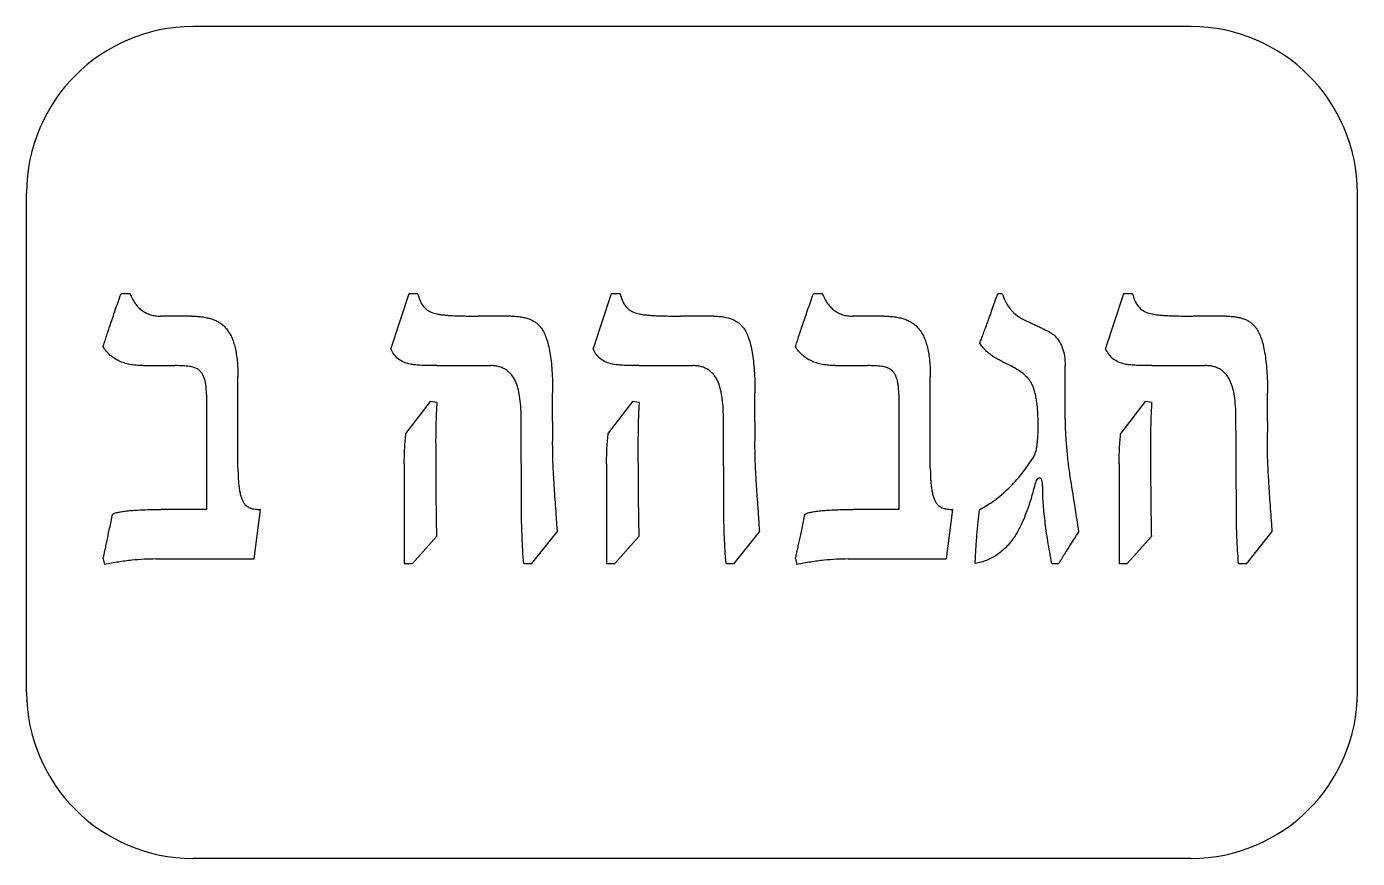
# Model space of a CAD drawing. Header units: inches. Extents: x -4 to 8.2, y -13.6 to 2.5.
# Drawn here: x 0.1 to 4.1, y -7.8 to -5.3 of the extents above; entities that cross this region are included whole.
import ezdxf

# ---------------------------------------------------------------- set-up
doc = ezdxf.new("R2010")
doc.units = ezdxf.units.IN
doc.header["$MEASUREMENT"] = 0

msp = doc.modelspace()

# ---------------------------------------------------------------- linework, layer by layer
at = {"color": 7, "linetype": 'Continuous', "lineweight": 25}
for p, q in [((3.6, -5.3), (0.6, -5.3)), ((0.1, -7.3), (0.1, -5.8)), ((4.1, -7.3), (4.1, -5.8)), ((0.4108, -6.1027), (0.3838, -6.1027)), ((1.2486, -6.1027), (1.1946, -6.2678)), ((1.2757, -6.1027), (1.2486, -6.1027)), ((1.8568, -6.1027), (1.8027, -6.2678)), ((1.8838, -6.1027), (1.8568, -6.1027)), ((2.4919, -6.1027), (2.4649, -6.1027)), ((3.0324, -6.1027), (3.0189, -6.1027)), ((3.3973, -6.1027), (3.3432, -6.2678)), ((3.4243, -6.1027), (3.3973, -6.1027)), ((0.5958, -6.1703), (0.5022, -6.1703)), ((1.5565, -6.1703), (1.4573, -6.1703)), ((2.1646, -6.1703), (2.0654, -6.1703)), ((2.6769, -6.1703), (2.5833, -6.1703)), ((3.7052, -6.1703), (3.6059, -6.1703)), ((0.4497, -6.3189), (0.5462, -6.3189)), ((1.3335, -6.3189), (1.4953, -6.3189)), ((1.9416, -6.3189), (2.1034, -6.3189)), ((2.5307, -6.3189), (2.6272, -6.3189)), ((3.2216, -6.48), (3.2216, -6.32)), ((3.4822, -6.3189), (3.6439, -6.3189)), ((0.7351, -6.6266), (0.7351, -6.3516)), ((2.8162, -6.6266), (2.8162, -6.3516)), ((0.6405, -6.4053), (0.6405, -6.7514)), ((1.313, -6.427), (1.24, -6.5216)), ((1.3331, -6.43), (1.313, -6.427)), ((1.6811, -6.4868), (1.6811, -6.4011)), ((1.9212, -6.427), (1.8481, -6.5216)), ((1.9412, -6.43), (1.9212, -6.427)), ((2.2892, -6.4868), (2.2892, -6.4011)), ((2.7216, -6.4053), (2.7216, -6.7514)), ((3.4617, -6.427), (3.3886, -6.5216)), ((3.4818, -6.43), (3.4617, -6.427)), ((3.8297, -6.4868), (3.8297, -6.4011)), ((1.2351, -6.6137), (1.2351, -6.9135)), ((1.8432, -6.6137), (1.8432, -6.9135)), ((3.3838, -6.6137), (3.3838, -6.9135)), ((0.6405, -6.7514), (0.5035, -6.7514)), ((0.7835, -6.9), (0.8027, -6.7514)), ((2.7216, -6.7514), (2.5846, -6.7514)), ((2.8646, -6.9), (2.8838, -6.7514)), ((1.2596, -6.9135), (1.3321, -6.8324)), ((1.619, -6.9135), (1.6946, -6.8189)), ((1.8677, -6.9135), (1.9402, -6.8324)), ((2.2271, -6.9135), (2.3027, -6.8189)), ((3.4083, -6.9135), (3.4807, -6.8324)), ((3.7677, -6.9135), (3.8432, -6.8189)), ((0.3297, -6.9), (0.3342, -6.9165)), ((0.4883, -6.9), (0.7835, -6.9)), ((1.2351, -6.9135), (1.2596, -6.9135)), ((1.5941, -6.9135), (1.619, -6.9135)), ((1.8432, -6.9135), (1.8677, -6.9135)), ((2.2022, -6.9135), (2.2271, -6.9135)), ((2.4108, -6.9), (2.4152, -6.9165)), ((2.5694, -6.9), (2.8646, -6.9)), ((3.1817, -6.9135), (3.2024, -6.9135)), ((3.3838, -6.9135), (3.4083, -6.9135)), ((3.7427, -6.9135), (3.7677, -6.9135)), ((3.6, -7.8), (0.6, -7.8))]:
    msp.add_line(p, q, dxfattribs=at)
for centre, start, end in [((0.6, -5.8), 90, 180), ((3.6, -5.8), 0, 90), ((0.6, -7.3), 180, 270), ((3.6, -7.3), 270, 0)]:
    msp.add_arc(centre, 0.5, start, end, dxfattribs=at)
for points, knots in [([(0.3297, -6.2625), (0.3313, -6.2578), (0.3346, -6.2476), (0.3395, -6.2316), (0.3456, -6.2141), (0.3517, -6.1948), (0.3591, -6.1742), (0.3666, -6.1517), (0.3751, -6.1278), (0.3808, -6.1112), (0.3838, -6.1027)], [0, 0, 0, 0, 0.089432, 0.189162, 0.298772, 0.418671, 0.548471, 0.688551, 0.839728, 1, 1, 1, 1]), ([(0.4108, -6.1027), (0.4132, -6.108), (0.4176, -6.1183), (0.4262, -6.1322), (0.4359, -6.144), (0.447, -6.1536), (0.4592, -6.1611), (0.4725, -6.1665), (0.487, -6.1697), (0.4971, -6.1701), (0.5022, -6.1703)], [0, 0, 0, 0, 0.143664, 0.276144, 0.400603, 0.519971, 0.636076, 0.752116, 0.872989, 1, 1, 1, 1]), ([(1.2757, -6.1027), (1.2776, -6.11), (1.2813, -6.1237), (1.2923, -6.1412), (1.3069, -6.1548), (1.3191, -6.1593), (1.3253, -6.1616)], [0, 0, 0, 0, 0.276963, 0.52287, 0.757305, 1, 1, 1, 1]), ([(1.8838, -6.1027), (1.8857, -6.11), (1.8894, -6.1237), (1.9004, -6.1412), (1.915, -6.1548), (1.9272, -6.1593), (1.9334, -6.1616)], [0, 0, 0, 0, 0.276963, 0.52287, 0.757305, 1, 1, 1, 1]), ([(2.4108, -6.2625), (2.4124, -6.2578), (2.4157, -6.2476), (2.4206, -6.2316), (2.4267, -6.2141), (2.4328, -6.1948), (2.4402, -6.1742), (2.4477, -6.1517), (2.4562, -6.1278), (2.4619, -6.1112), (2.4649, -6.1027)], [0, 0, 0, 0, 0.0894322, 0.1891618, 0.298772, 0.4186705, 0.5484705, 0.6885514, 0.8397283, 1, 1, 1, 1]), ([(2.4919, -6.1027), (2.4942, -6.108), (2.4987, -6.1183), (2.5072, -6.1322), (2.517, -6.144), (2.5281, -6.1536), (2.5403, -6.1611), (2.5536, -6.1665), (2.5681, -6.1697), (2.5782, -6.1701), (2.5833, -6.1703)], [0, 0, 0, 0, 0.143664, 0.276144, 0.400603, 0.519971, 0.636076, 0.752116, 0.872989, 1, 1, 1, 1]), ([(2.9649, -6.2514), (2.9666, -6.247), (2.9702, -6.2378), (2.9756, -6.2232), (2.9819, -6.2071), (2.9882, -6.1893), (2.9954, -6.1699), (3.0026, -6.1488), (3.0107, -6.1263), (3.0161, -6.1107), (3.0189, -6.1027)], [0, 0, 0, 0, 0.088745, 0.187171, 0.295754, 0.416527, 0.545739, 0.687163, 0.838732, 1, 1, 1, 1]), ([(3.0324, -6.1027), (3.0356, -6.1115), (3.0419, -6.1288), (3.0577, -6.1515), (3.078, -6.1705), (3.0943, -6.1793), (3.1027, -6.1838)], [0, 0, 0, 0, 0.254343, 0.497532, 0.742187, 1, 1, 1, 1]), ([(3.4243, -6.1027), (3.4263, -6.11), (3.43, -6.1237), (3.441, -6.1412), (3.4555, -6.1548), (3.4677, -6.1593), (3.4739, -6.1616)], [0, 0, 0, 0, 0.276963, 0.52287, 0.757305, 1, 1, 1, 1]), ([(0.5958, -6.1703), (0.6018, -6.1704), (0.6133, -6.1707), (0.6299, -6.1722), (0.645, -6.1755), (0.659, -6.1793), (0.6715, -6.185), (0.6828, -6.1915), (0.6929, -6.1993), (0.6984, -6.2056), (0.7011, -6.2087)], [0, 0, 0, 0, 0.154882, 0.297665, 0.431592, 0.554911, 0.67232, 0.78413, 0.893056, 1, 1, 1, 1]), ([(1.3253, -6.1616), (1.328, -6.1624), (1.3342, -6.1641), (1.3449, -6.1656), (1.3579, -6.167), (1.3732, -6.1683), (1.3909, -6.1691), (1.4109, -6.1697), (1.4333, -6.1701), (1.449, -6.1702), (1.4573, -6.1703)], [0, 0, 0, 0, 0.0641408, 0.144809, 0.2442088, 0.3593096, 0.4932817, 0.6447017, 0.8136004, 1, 1, 1, 1]), ([(1.5565, -6.1703), (1.5618, -6.1704), (1.572, -6.1706), (1.5866, -6.1724), (1.6, -6.175), (1.612, -6.179), (1.6228, -6.1842), (1.6324, -6.1902), (1.6406, -6.1978), (1.645, -6.2035), (1.6473, -6.2064)], [0, 0, 0, 0, 0.155905, 0.300183, 0.433795, 0.558592, 0.67379, 0.784986, 0.892292, 1, 1, 1, 1]), ([(1.9334, -6.1616), (1.9361, -6.1624), (1.9423, -6.1641), (1.953, -6.1656), (1.966, -6.167), (1.9813, -6.1683), (1.999, -6.1691), (2.0191, -6.1697), (2.0414, -6.1701), (2.0571, -6.1702), (2.0654, -6.1703)], [0, 0, 0, 0, 0.0641408, 0.144809, 0.2442088, 0.3593096, 0.4932817, 0.6447017, 0.8136004, 1, 1, 1, 1]), ([(2.1646, -6.1703), (2.1699, -6.1704), (2.1801, -6.1706), (2.1947, -6.1724), (2.2081, -6.175), (2.2202, -6.179), (2.2309, -6.1842), (2.2405, -6.1902), (2.2487, -6.1978), (2.2532, -6.2035), (2.2554, -6.2064)], [0, 0, 0, 0, 0.155905, 0.300183, 0.433795, 0.558592, 0.67379, 0.784986, 0.892292, 1, 1, 1, 1]), ([(2.6769, -6.1703), (2.6828, -6.1704), (2.6943, -6.1707), (2.711, -6.1722), (2.7261, -6.1755), (2.7401, -6.1793), (2.7526, -6.185), (2.7639, -6.1915), (2.774, -6.1993), (2.7795, -6.2056), (2.7822, -6.2087)], [0, 0, 0, 0, 0.154882, 0.297665, 0.431592, 0.554911, 0.67232, 0.78413, 0.893056, 1, 1, 1, 1]), ([(3.1027, -6.1838), (3.1083, -6.1862), (3.1188, -6.1909), (3.1337, -6.1977), (3.1468, -6.2037), (3.1581, -6.2095), (3.1678, -6.2142), (3.1754, -6.2187), (3.1816, -6.2222), (3.1848, -6.2247), (3.1861, -6.2258)], [0, 0, 0, 0, 0.195033, 0.368762, 0.523259, 0.659533, 0.773604, 0.869633, 0.943571, 1, 1, 1, 1]), ([(3.4739, -6.1616), (3.4767, -6.1624), (3.4828, -6.1641), (3.4936, -6.1656), (3.5065, -6.167), (3.5219, -6.1683), (3.5395, -6.1691), (3.5596, -6.1697), (3.582, -6.1701), (3.5977, -6.1702), (3.6059, -6.1703)], [0, 0, 0, 0, 0.064141, 0.144809, 0.244209, 0.35931, 0.493282, 0.644702, 0.8136, 1, 1, 1, 1]), ([(3.7052, -6.1703), (3.7104, -6.1704), (3.7206, -6.1706), (3.7352, -6.1724), (3.7486, -6.175), (3.7607, -6.179), (3.7714, -6.1842), (3.7811, -6.1902), (3.7892, -6.1978), (3.7937, -6.2035), (3.7959, -6.2064)], [0, 0, 0, 0, 0.1559048, 0.3001827, 0.433795, 0.5585922, 0.67379, 0.784986, 0.8922924, 1, 1, 1, 1]), ([(0.7011, -6.2087), (0.7039, -6.2123), (0.7098, -6.2199), (0.7162, -6.2335), (0.7223, -6.2485), (0.7271, -6.2655), (0.7305, -6.2844), (0.7334, -6.3051), (0.7347, -6.3278), (0.735, -6.3435), (0.7351, -6.3516)], [0, 0, 0, 0, 0.092089, 0.191868, 0.299641, 0.417184, 0.545131, 0.684728, 0.836144, 1, 1, 1, 1]), ([(1.6473, -6.2064), (1.6501, -6.2109), (1.6561, -6.2205), (1.6626, -6.2376), (1.6686, -6.2574), (1.6729, -6.2803), (1.6769, -6.3061), (1.6791, -6.3351), (1.681, -6.367), (1.6811, -6.3894), (1.6811, -6.4011)], [0, 0, 0, 0, 0.079515, 0.16953, 0.273113, 0.389512, 0.519749, 0.664986, 0.824678, 1, 1, 1, 1]), ([(2.2554, -6.2064), (2.2582, -6.2109), (2.2642, -6.2205), (2.2707, -6.2376), (2.2767, -6.2574), (2.281, -6.2803), (2.285, -6.3061), (2.2872, -6.3351), (2.2891, -6.367), (2.2892, -6.3894), (2.2892, -6.4011)], [0, 0, 0, 0, 0.079515, 0.16953, 0.273113, 0.389512, 0.519749, 0.664986, 0.824678, 1, 1, 1, 1]), ([(2.7822, -6.2087), (2.785, -6.2123), (2.7909, -6.2199), (2.7973, -6.2335), (2.8033, -6.2485), (2.8082, -6.2655), (2.8116, -6.2844), (2.8145, -6.3051), (2.8158, -6.3278), (2.8161, -6.3435), (2.8162, -6.3516)], [0, 0, 0, 0, 0.092089, 0.191868, 0.299641, 0.417184, 0.545131, 0.684728, 0.836144, 1, 1, 1, 1]), ([(3.1861, -6.2258), (3.1917, -6.2312), (3.203, -6.2423), (3.2138, -6.2648), (3.2208, -6.291), (3.2213, -6.3099), (3.2216, -6.32)], [0, 0, 0, 0, 0.223089, 0.454081, 0.710545, 1, 1, 1, 1]), ([(3.7959, -6.2064), (3.7988, -6.2109), (3.8048, -6.2205), (3.8112, -6.2376), (3.8172, -6.2574), (3.8216, -6.2803), (3.8255, -6.3061), (3.8278, -6.3351), (3.8297, -6.367), (3.8297, -6.3894), (3.8297, -6.4011)], [0, 0, 0, 0, 0.079515, 0.16953, 0.273113, 0.389512, 0.519749, 0.664986, 0.824678, 1, 1, 1, 1]), ([(0.4497, -6.3189), (0.4429, -6.3188), (0.4298, -6.3185), (0.411, -6.3157), (0.3936, -6.3113), (0.3777, -6.3052), (0.3633, -6.2973), (0.3504, -6.2876), (0.339, -6.276), (0.3328, -6.2671), (0.3297, -6.2625)], [0, 0, 0, 0, 0.146307, 0.283266, 0.410683, 0.533126, 0.64967, 0.766005, 0.881219, 1, 1, 1, 1]), ([(1.2535, -6.3147), (1.2467, -6.3128), (1.2336, -6.3092), (1.2164, -6.2991), (1.2029, -6.2851), (1.1974, -6.2736), (1.1946, -6.2678)], [0, 0, 0, 0, 0.26894, 0.516334, 0.754281, 1, 1, 1, 1]), ([(1.8616, -6.3147), (1.8548, -6.3128), (1.8418, -6.3092), (1.8245, -6.2991), (1.811, -6.2851), (1.8055, -6.2736), (1.8027, -6.2678)], [0, 0, 0, 0, 0.26894, 0.516334, 0.754281, 1, 1, 1, 1]), ([(2.5307, -6.3189), (2.524, -6.3188), (2.5109, -6.3185), (2.492, -6.3157), (2.4747, -6.3113), (2.4588, -6.3052), (2.4444, -6.2973), (2.4315, -6.2876), (2.42, -6.276), (2.4139, -6.2671), (2.4108, -6.2625)], [0, 0, 0, 0, 0.146307, 0.283266, 0.410683, 0.533126, 0.64967, 0.766005, 0.881219, 1, 1, 1, 1]), ([(3.0065, -6.2925), (3.0022, -6.2896), (2.9939, -6.2838), (2.9828, -6.2738), (2.9728, -6.2632), (2.9675, -6.2553), (2.9649, -6.2514)], [0, 0, 0, 0, 0.261477, 0.515185, 0.758518, 1, 1, 1, 1]), ([(3.4022, -6.3147), (3.3954, -6.3128), (3.3823, -6.3092), (3.3651, -6.2991), (3.3516, -6.2851), (3.346, -6.2736), (3.3432, -6.2678)], [0, 0, 0, 0, 0.26894, 0.516334, 0.754281, 1, 1, 1, 1]), ([(0.6133, -6.3284), (0.6101, -6.3269), (0.6025, -6.3232), (0.5877, -6.3208), (0.5685, -6.3192), (0.5541, -6.319), (0.5462, -6.3189)], [0, 0, 0, 0, 0.154825, 0.369119, 0.651087, 1, 1, 1, 1]), ([(1.3335, -6.3189), (1.3242, -6.3189), (1.3074, -6.3189), (1.2848, -6.318), (1.2673, -6.3171), (1.2575, -6.3154), (1.2535, -6.3147)], [0, 0, 0, 0, 0.347377, 0.629152, 0.848142, 1, 1, 1, 1]), ([(1.5715, -6.3709), (1.5696, -6.3667), (1.566, -6.3588), (1.5593, -6.348), (1.551, -6.3391), (1.5422, -6.3314), (1.5317, -6.3261), (1.5206, -6.3217), (1.5082, -6.3194), (1.4997, -6.3191), (1.4953, -6.3189)], [0, 0, 0, 0, 0.1377661, 0.2647477, 0.3859023, 0.5028484, 0.6196183, 0.7407919, 0.8649679, 1, 1, 1, 1]), ([(1.9416, -6.3189), (1.9323, -6.3189), (1.9155, -6.3189), (1.8929, -6.318), (1.8754, -6.3171), (1.8656, -6.3154), (1.8616, -6.3147)], [0, 0, 0, 0, 0.347377, 0.629152, 0.848142, 1, 1, 1, 1]), ([(2.1796, -6.3709), (2.1777, -6.3667), (2.1741, -6.3588), (2.1674, -6.348), (2.1592, -6.3391), (2.1503, -6.3314), (2.1398, -6.3261), (2.1287, -6.3217), (2.1163, -6.3194), (2.1078, -6.3191), (2.1034, -6.3189)], [0, 0, 0, 0, 0.1377661, 0.2647477, 0.3859023, 0.5028484, 0.6196183, 0.7407919, 0.8649679, 1, 1, 1, 1]), ([(2.6944, -6.3284), (2.6912, -6.3269), (2.6836, -6.3232), (2.6688, -6.3208), (2.6496, -6.3192), (2.6352, -6.319), (2.6272, -6.3189)], [0, 0, 0, 0, 0.154825, 0.369119, 0.651087, 1, 1, 1, 1]), ([(3.0546, -6.3179), (3.0487, -6.315), (3.0382, -6.3099), (3.0245, -6.3025), (3.0141, -6.2973), (3.0086, -6.2939), (3.0065, -6.2925)], [0, 0, 0, 0, 0.35915, 0.643738, 0.858941, 1, 1, 1, 1]), ([(3.1192, -6.3698), (3.116, -6.3651), (3.1091, -6.355), (3.0945, -6.3419), (3.0761, -6.3291), (3.0621, -6.3218), (3.0546, -6.3179)], [0, 0, 0, 0, 0.203232, 0.434547, 0.698293, 1, 1, 1, 1]), ([(3.4822, -6.3189), (3.4729, -6.3189), (3.4561, -6.3189), (3.4334, -6.318), (3.4159, -6.3171), (3.4062, -6.3154), (3.4022, -6.3147)], [0, 0, 0, 0, 0.347377, 0.629152, 0.848142, 1, 1, 1, 1]), ([(3.7201, -6.3709), (3.7183, -6.3667), (3.7147, -6.3588), (3.7079, -6.348), (3.6997, -6.3391), (3.6909, -6.3314), (3.6804, -6.3261), (3.6693, -6.3217), (3.6569, -6.3194), (3.6484, -6.3191), (3.6439, -6.3189)], [0, 0, 0, 0, 0.137766, 0.264748, 0.385902, 0.502848, 0.619618, 0.740792, 0.864968, 1, 1, 1, 1]), ([(0.6405, -6.4053), (0.6405, -6.4005), (0.6403, -6.3913), (0.6391, -6.3782), (0.637, -6.3664), (0.6341, -6.356), (0.6304, -6.3469), (0.6254, -6.3395), (0.6199, -6.3331), (0.6155, -6.33), (0.6133, -6.3284)], [0, 0, 0, 0, 0.169021, 0.323781, 0.465115, 0.591728, 0.705257, 0.809311, 0.90608, 1, 1, 1, 1]), ([(2.7216, -6.4053), (2.7215, -6.4005), (2.7214, -6.3913), (2.7201, -6.3782), (2.7181, -6.3664), (2.7152, -6.356), (2.7115, -6.3469), (2.7065, -6.3395), (2.701, -6.3331), (2.6966, -6.33), (2.6944, -6.3284)], [0, 0, 0, 0, 0.169021, 0.323781, 0.465115, 0.591728, 0.705257, 0.809311, 0.90608, 1, 1, 1, 1]), ([(1.5865, -6.4842), (1.5864, -6.4723), (1.5863, -6.45), (1.5831, -6.419), (1.5791, -6.3929), (1.5739, -6.3777), (1.5715, -6.3709)], [0, 0, 0, 0, 0.312325, 0.581713, 0.811213, 1, 1, 1, 1]), ([(2.1946, -6.4842), (2.1945, -6.4723), (2.1944, -6.45), (2.1912, -6.419), (2.1872, -6.3929), (2.182, -6.3777), (2.1796, -6.3709)], [0, 0, 0, 0, 0.3123253, 0.5817134, 0.8112127, 1, 1, 1, 1]), ([(3.1405, -6.4984), (3.1404, -6.4911), (3.1402, -6.4772), (3.1395, -6.457), (3.1378, -6.4385), (3.1355, -6.4216), (3.1326, -6.4063), (3.1287, -6.3926), (3.1248, -6.3804), (3.121, -6.3732), (3.1192, -6.3698)], [0, 0, 0, 0, 0.165365, 0.317992, 0.45983, 0.589453, 0.707191, 0.815454, 0.912418, 1, 1, 1, 1]), ([(3.7351, -6.4842), (3.7351, -6.4723), (3.7349, -6.45), (3.7318, -6.419), (3.7278, -6.3929), (3.7225, -6.3777), (3.7201, -6.3709)], [0, 0, 0, 0, 0.3123253, 0.5817134, 0.8112127, 1, 1, 1, 1]), ([(1.3331, -6.43), (1.3327, -6.4355), (1.3319, -6.4472), (1.3312, -6.466), (1.3302, -6.4871), (1.33, -6.5103), (1.3294, -6.5358), (1.3296, -6.5635), (1.3295, -6.5935), (1.3296, -6.6142), (1.3297, -6.6249)], [0, 0, 0, 0, 0.084647, 0.18113, 0.289516, 0.408665, 0.538642, 0.681597, 0.835382, 1, 1, 1, 1]), ([(1.9412, -6.43), (1.9408, -6.4355), (1.94, -6.4472), (1.9393, -6.466), (1.9383, -6.4871), (1.9381, -6.5103), (1.9375, -6.5358), (1.9377, -6.5635), (1.9376, -6.5935), (1.9377, -6.6142), (1.9378, -6.6249)], [0, 0, 0, 0, 0.084647, 0.18113, 0.289516, 0.408665, 0.538642, 0.681597, 0.835382, 1, 1, 1, 1]), ([(3.4818, -6.43), (3.4814, -6.4355), (3.4806, -6.4472), (3.4799, -6.466), (3.4788, -6.4871), (3.4786, -6.5103), (3.478, -6.5358), (3.4782, -6.5635), (3.4781, -6.5935), (3.4783, -6.6142), (3.4784, -6.6249)], [0, 0, 0, 0, 0.084647, 0.18113, 0.289516, 0.408665, 0.538642, 0.681597, 0.835382, 1, 1, 1, 1]), ([(1.5878, -6.7644), (1.5878, -6.7619), (1.5878, -6.7559), (1.5877, -6.7454), (1.5878, -6.7321), (1.5874, -6.7159), (1.5876, -6.697), (1.5872, -6.6752), (1.5874, -6.6506), (1.5871, -6.624), (1.5868, -6.5975), (1.587, -6.5729), (1.5866, -6.5511), (1.5868, -6.5322), (1.5864, -6.5162), (1.5865, -6.503), (1.5865, -6.4926), (1.5865, -6.4867), (1.5865, -6.4842)], [0, 0, 0, 0, 0.027128, 0.064806, 0.112281, 0.169556, 0.237377, 0.314998, 0.403164, 0.50113, 0.599096, 0.687263, 0.764884, 0.831951, 0.889226, 0.936701, 0.973625, 1, 1, 1, 1]), ([(1.6811, -6.4868), (1.681, -6.4966), (1.6807, -6.5154), (1.6801, -6.5426), (1.6802, -6.5675), (1.6804, -6.5833), (1.6804, -6.5909)], [0, 0, 0, 0, 0.281957, 0.543633, 0.782967, 1, 1, 1, 1]), ([(2.1959, -6.7644), (2.1959, -6.7619), (2.1959, -6.7559), (2.1958, -6.7454), (2.1959, -6.7321), (2.1955, -6.7159), (2.1958, -6.697), (2.1953, -6.6752), (2.1955, -6.6506), (2.1952, -6.624), (2.1949, -6.5975), (2.1951, -6.5729), (2.1947, -6.5511), (2.1949, -6.5322), (2.1945, -6.5162), (2.1946, -6.503), (2.1946, -6.4926), (2.1946, -6.4867), (2.1946, -6.4842)], [0, 0, 0, 0, 0.027128, 0.064806, 0.112281, 0.169556, 0.237377, 0.314998, 0.403164, 0.50113, 0.599096, 0.687263, 0.764884, 0.831951, 0.889226, 0.936701, 0.973625, 1, 1, 1, 1]), ([(2.2892, -6.4868), (2.2891, -6.4966), (2.2888, -6.5154), (2.2883, -6.5426), (2.2883, -6.5675), (2.2885, -6.5833), (2.2886, -6.5909)], [0, 0, 0, 0, 0.2819567, 0.5436331, 0.7829672, 1, 1, 1, 1]), ([(3.127, -6.5932), (3.1281, -6.5911), (3.1306, -6.5866), (3.1332, -6.5787), (3.1355, -6.5692), (3.1373, -6.5581), (3.1388, -6.5454), (3.1398, -6.5312), (3.1404, -6.5154), (3.1405, -6.5042), (3.1405, -6.4984)], [0, 0, 0, 0, 0.073309, 0.159024, 0.258152, 0.37565, 0.507678, 0.654524, 0.818578, 1, 1, 1, 1]), ([(3.2216, -6.48), (3.2218, -6.4931), (3.2221, -6.5201), (3.2251, -6.5621), (3.2294, -6.6069), (3.2337, -6.6376), (3.236, -6.6534)], [0, 0, 0, 0, 0.224432, 0.466306, 0.724691, 1, 1, 1, 1]), ([(3.7364, -6.7644), (3.7364, -6.7619), (3.7364, -6.7559), (3.7364, -6.7454), (3.7365, -6.7321), (3.7361, -6.7159), (3.7363, -6.697), (3.7359, -6.6752), (3.7361, -6.6506), (3.7358, -6.624), (3.7355, -6.5975), (3.7357, -6.5729), (3.7352, -6.5511), (3.7355, -6.5322), (3.7351, -6.5162), (3.7351, -6.503), (3.7351, -6.4926), (3.7351, -6.4867), (3.7351, -6.4842)], [0, 0, 0, 0, 0.027128, 0.064806, 0.112281, 0.169556, 0.237377, 0.314998, 0.403164, 0.50113, 0.599096, 0.687263, 0.764884, 0.831951, 0.889226, 0.936701, 0.973625, 1, 1, 1, 1]), ([(3.8297, -6.4868), (3.8296, -6.4966), (3.8294, -6.5154), (3.8288, -6.5426), (3.8288, -6.5675), (3.829, -6.5833), (3.8291, -6.5909)], [0, 0, 0, 0, 0.281957, 0.543633, 0.782967, 1, 1, 1, 1]), ([(1.2351, -6.6137), (1.2353, -6.5978), (1.2357, -6.567), (1.2386, -6.5364), (1.24, -6.5216)], [0, 0, 0, 0, 0.5176212, 1, 1, 1, 1]), ([(1.8432, -6.6137), (1.8434, -6.5978), (1.8438, -6.567), (1.8467, -6.5364), (1.8481, -6.5216)], [0, 0, 0, 0, 0.5176212, 1, 1, 1, 1]), ([(3.3838, -6.6137), (3.384, -6.5978), (3.3844, -6.567), (3.3873, -6.5364), (3.3886, -6.5216)], [0, 0, 0, 0, 0.517621, 1, 1, 1, 1]), ([(1.6804, -6.5909), (1.6806, -6.5958), (1.6809, -6.607), (1.6818, -6.6258), (1.683, -6.6485), (1.6848, -6.6751), (1.6866, -6.7055), (1.689, -6.7398), (1.6918, -6.778), (1.6936, -6.8048), (1.6946, -6.8189)], [0, 0, 0, 0, 0.064713, 0.147039, 0.246995, 0.362742, 0.496993, 0.647039, 0.81473, 1, 1, 1, 1]), ([(2.2886, -6.5909), (2.2887, -6.5958), (2.289, -6.607), (2.2899, -6.6258), (2.2911, -6.6485), (2.2929, -6.6751), (2.2947, -6.7055), (2.2971, -6.7398), (2.2999, -6.778), (2.3017, -6.8048), (2.3027, -6.8189)], [0, 0, 0, 0, 0.064713, 0.147039, 0.246995, 0.362742, 0.496993, 0.647039, 0.81473, 1, 1, 1, 1]), ([(2.9649, -6.7514), (2.9725, -6.7471), (2.988, -6.7385), (3.0102, -6.7234), (3.0315, -6.7064), (3.0523, -6.6877), (3.0721, -6.6668), (3.0914, -6.6442), (3.1097, -6.6195), (3.1212, -6.6021), (3.127, -6.5932)], [0, 0, 0, 0, 0.114757, 0.231561, 0.350293, 0.472285, 0.597421, 0.72686, 0.861218, 1, 1, 1, 1]), ([(3.8291, -6.5909), (3.8292, -6.5958), (3.8295, -6.607), (3.8304, -6.6258), (3.8317, -6.6485), (3.8334, -6.6751), (3.8352, -6.7055), (3.8376, -6.7398), (3.8404, -6.778), (3.8423, -6.8048), (3.8432, -6.8189)], [0, 0, 0, 0, 0.064713, 0.147039, 0.246995, 0.362742, 0.496993, 0.647039, 0.81473, 1, 1, 1, 1]), ([(0.7351, -6.6266), (0.7353, -6.6332), (0.7355, -6.6459), (0.7362, -6.664), (0.7379, -6.6804), (0.7399, -6.6949), (0.7428, -6.7077), (0.7465, -6.7186), (0.7502, -6.728), (0.7539, -6.733), (0.7556, -6.7353)], [0, 0, 0, 0, 0.176853, 0.338794, 0.486281, 0.615564, 0.731455, 0.834361, 0.922788, 1, 1, 1, 1]), ([(1.3297, -6.6249), (1.3298, -6.6404), (1.3299, -6.6726), (1.3304, -6.7227), (1.3309, -6.7764), (1.3317, -6.8134), (1.3321, -6.8324)], [0, 0, 0, 0, 0.22379, 0.4658962, 0.7242873, 1, 1, 1, 1]), ([(1.9378, -6.6249), (1.9379, -6.6404), (1.938, -6.6726), (1.9385, -6.7227), (1.939, -6.7764), (1.9398, -6.8134), (1.9402, -6.8324)], [0, 0, 0, 0, 0.22379, 0.4658962, 0.7242873, 1, 1, 1, 1]), ([(2.8162, -6.6266), (2.8163, -6.6332), (2.8166, -6.6459), (2.8172, -6.664), (2.819, -6.6804), (2.821, -6.6949), (2.8239, -6.7077), (2.8275, -6.7186), (2.8313, -6.728), (2.835, -6.733), (2.8367, -6.7353)], [0, 0, 0, 0, 0.176853, 0.338794, 0.486281, 0.615564, 0.731455, 0.834361, 0.922788, 1, 1, 1, 1]), ([(3.4784, -6.6249), (3.4784, -6.6404), (3.4786, -6.6726), (3.479, -6.7227), (3.4796, -6.7764), (3.4803, -6.8134), (3.4807, -6.8324)], [0, 0, 0, 0, 0.22379, 0.4658962, 0.7242873, 1, 1, 1, 1]), ([(3.1308, -6.6758), (3.1286, -6.6841), (3.1243, -6.7002), (3.1176, -6.7235), (3.1104, -6.7452), (3.103, -6.7653), (3.0955, -6.7839), (3.0876, -6.8009), (3.0797, -6.8163), (3.0739, -6.8258), (3.0711, -6.8303)], [0, 0, 0, 0, 0.155184, 0.300592, 0.438266, 0.56677, 0.687451, 0.799327, 0.903786, 1, 1, 1, 1]), ([(3.1441, -6.6568), (3.1427, -6.6571), (3.1397, -6.6577), (3.1358, -6.6618), (3.1333, -6.6681), (3.1317, -6.673), (3.1308, -6.6758)], [0, 0, 0, 0, 0.170908, 0.371155, 0.647377, 1, 1, 1, 1]), ([(3.1541, -6.6823), (3.154, -6.6785), (3.1538, -6.672), (3.1522, -6.664), (3.1492, -6.658), (3.1457, -6.6571), (3.1441, -6.6568)], [0, 0, 0, 0, 0.377331, 0.65491, 0.840266, 1, 1, 1, 1]), ([(3.236, -6.6534), (3.2404, -6.681), (3.2493, -6.7362), (3.2579, -6.7914), (3.2622, -6.8189)], [0, 0, 0, 0, 0.501441, 1, 1, 1, 1]), ([(3.1817, -6.9135), (3.1795, -6.9021), (3.1751, -6.8799), (3.1697, -6.8472), (3.1647, -6.8162), (3.1611, -6.7864), (3.1577, -6.7583), (3.1557, -6.7316), (3.1543, -6.7065), (3.1541, -6.6902), (3.1541, -6.6823)], [0, 0, 0, 0, 0.149341, 0.29075, 0.426362, 0.554165, 0.67625, 0.790693, 0.898576, 1, 1, 1, 1]), ([(0.3587, -6.7649), (0.3615, -6.7637), (0.368, -6.7612), (0.3796, -6.7587), (0.3937, -6.7564), (0.4104, -6.7545), (0.4299, -6.7531), (0.452, -6.7521), (0.4769, -6.7515), (0.4944, -6.7514), (0.5035, -6.7514)], [0, 0, 0, 0, 0.063086, 0.143346, 0.241458, 0.356352, 0.489678, 0.641576, 0.812143, 1, 1, 1, 1]), ([(0.7556, -6.7353), (0.758, -6.7378), (0.7631, -6.7431), (0.7741, -6.748), (0.7875, -6.7508), (0.7973, -6.7512), (0.8027, -6.7514)], [0, 0, 0, 0, 0.200871, 0.425291, 0.686726, 1, 1, 1, 1]), ([(2.4397, -6.7649), (2.4426, -6.7637), (2.4491, -6.7612), (2.4606, -6.7587), (2.4747, -6.7564), (2.4915, -6.7545), (2.5109, -6.7531), (2.5331, -6.7521), (2.558, -6.7515), (2.5754, -6.7514), (2.5846, -6.7514)], [0, 0, 0, 0, 0.063086, 0.143346, 0.241458, 0.356352, 0.489678, 0.641576, 0.812143, 1, 1, 1, 1]), ([(2.8367, -6.7353), (2.8391, -6.7378), (2.8442, -6.7431), (2.8551, -6.748), (2.8686, -6.7508), (2.8784, -6.7512), (2.8838, -6.7514)], [0, 0, 0, 0, 0.200871, 0.425291, 0.686726, 1, 1, 1, 1]), ([(2.9514, -6.9135), (2.952, -6.899), (2.9531, -6.8706), (2.9566, -6.8291), (2.9598, -6.7895), (2.9632, -6.7639), (2.9649, -6.7514)], [0, 0, 0, 0, 0.267521, 0.523794, 0.767356, 1, 1, 1, 1]), ([(0.3297, -6.9), (0.3306, -6.8962), (0.3324, -6.888), (0.3354, -6.875), (0.3385, -6.8605), (0.3419, -6.8443), (0.3457, -6.8267), (0.3496, -6.8074), (0.3542, -6.7867), (0.3571, -6.7723), (0.3587, -6.7649)], [0, 0, 0, 0, 0.084517, 0.18163, 0.289515, 0.408178, 0.539432, 0.681465, 0.834595, 1, 1, 1, 1]), ([(1.5941, -6.9135), (1.5931, -6.9001), (1.5912, -6.8738), (1.5894, -6.8355), (1.588, -6.7993), (1.5878, -6.7758), (1.5878, -6.7644)], [0, 0, 0, 0, 0.2708642, 0.528684, 0.7707746, 1, 1, 1, 1]), ([(2.2022, -6.9135), (2.2012, -6.9001), (2.1993, -6.8738), (2.1975, -6.8355), (2.1961, -6.7993), (2.1959, -6.7758), (2.1959, -6.7644)], [0, 0, 0, 0, 0.2708642, 0.528684, 0.7707746, 1, 1, 1, 1]), ([(2.4108, -6.9), (2.4117, -6.8962), (2.4135, -6.888), (2.4164, -6.875), (2.4196, -6.8605), (2.4229, -6.8443), (2.4268, -6.8267), (2.4307, -6.8074), (2.4353, -6.7867), (2.4382, -6.7723), (2.4397, -6.7649)], [0, 0, 0, 0, 0.084517, 0.18163, 0.289515, 0.408178, 0.539432, 0.681465, 0.834595, 1, 1, 1, 1]), ([(3.7427, -6.9135), (3.7418, -6.9001), (3.7399, -6.8738), (3.7381, -6.8355), (3.7366, -6.7993), (3.7365, -6.7758), (3.7364, -6.7644)], [0, 0, 0, 0, 0.2708642, 0.528684, 0.7707746, 1, 1, 1, 1]), ([(3.0711, -6.8303), (3.0673, -6.836), (3.0599, -6.847), (3.0472, -6.8621), (3.0334, -6.8751), (3.019, -6.8868), (3.0035, -6.8963), (2.9869, -6.9039), (2.9695, -6.91), (2.9574, -6.9123), (2.9514, -6.9135)], [0, 0, 0, 0, 0.135147, 0.265656, 0.391772, 0.513684, 0.634082, 0.754694, 0.876346, 1, 1, 1, 1]), ([(3.2622, -6.8189), (3.2582, -6.8247), (3.2493, -6.8374), (3.2358, -6.8591), (3.2197, -6.8848), (3.2084, -6.9035), (3.2024, -6.9135)], [0, 0, 0, 0, 0.187355, 0.415565, 0.686767, 1, 1, 1, 1]), ([(0.4883, -6.9), (0.4766, -6.9002), (0.4524, -6.9007), (0.415, -6.9038), (0.3753, -6.9091), (0.3482, -6.914), (0.3342, -6.9165)], [0, 0, 0, 0, 0.225902, 0.467415, 0.725391, 1, 1, 1, 1]), ([(2.5694, -6.9), (2.5577, -6.9002), (2.5335, -6.9007), (2.4961, -6.9038), (2.4564, -6.9091), (2.4292, -6.914), (2.4152, -6.9165)], [0, 0, 0, 0, 0.225902, 0.467415, 0.725391, 1, 1, 1, 1])]:
    msp.add_open_spline(points, degree=3, knots=knots, dxfattribs=at)

doc.saveas('drawing.dxf')
